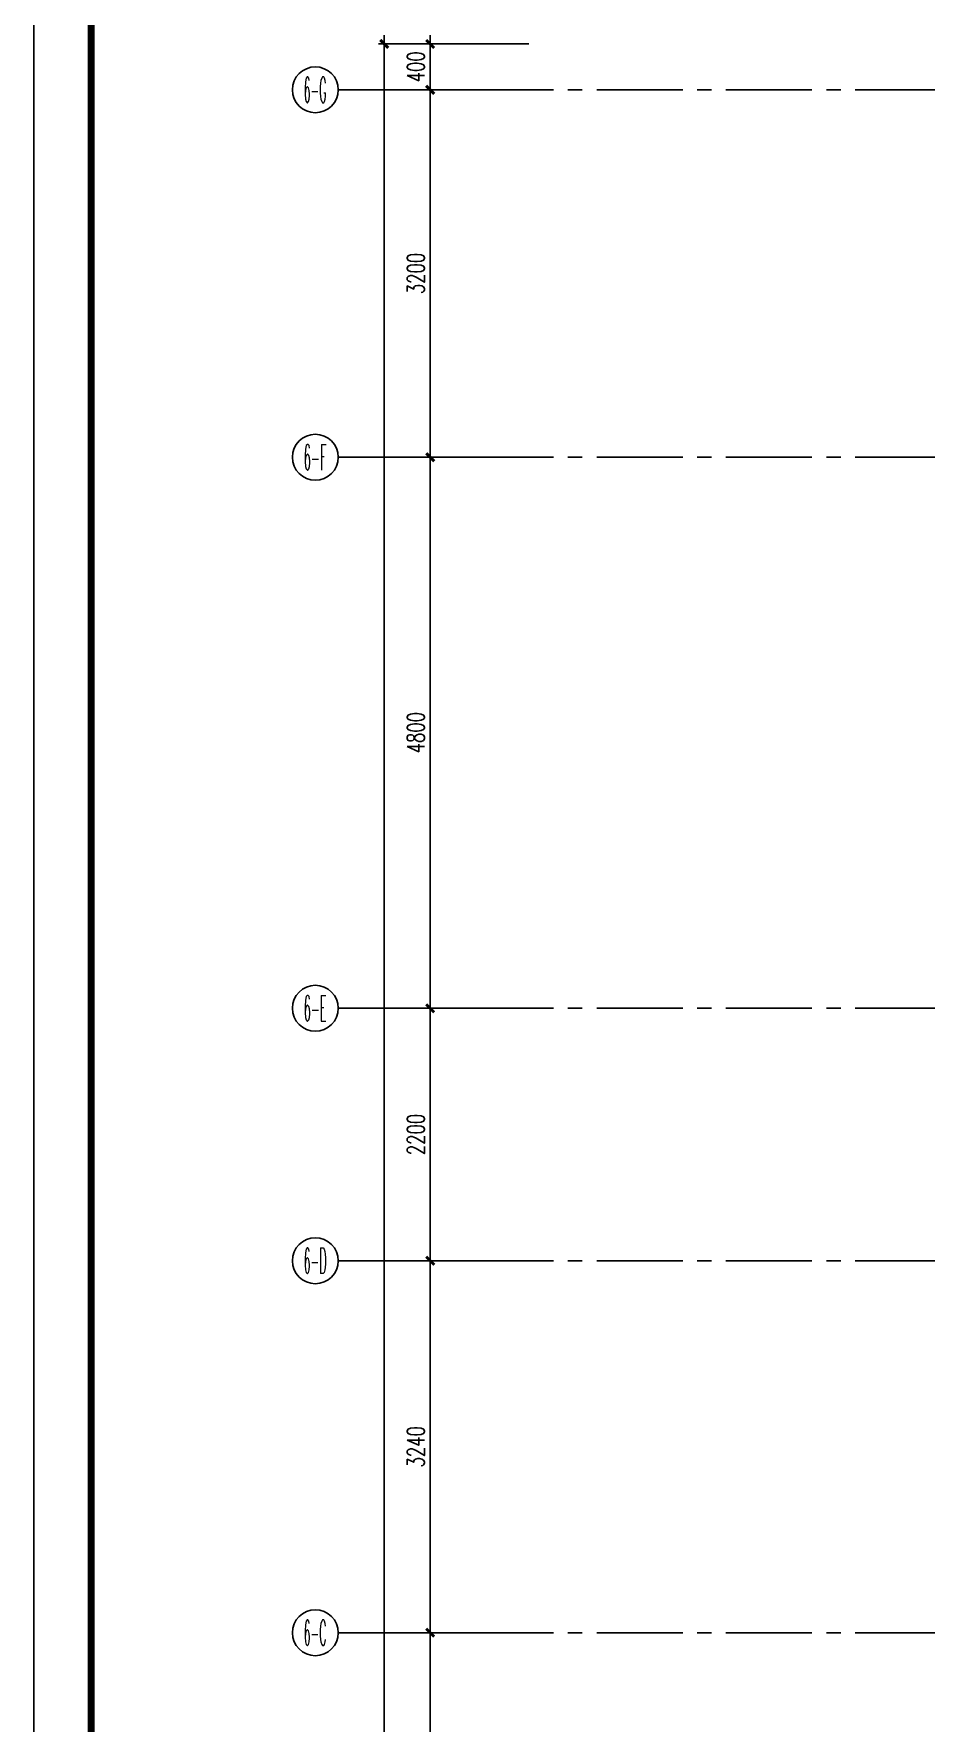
# Model space of a CAD drawing. Extents: x -395226 to -176901, y -140672 to 68263.
# Drawn here: x -395226 to -387455, y 41292 to 56008 of the extents above; entities that cross this region are included whole.
import ezdxf
from ezdxf.enums import TextEntityAlignment as Align

# ---------------------------------------------------------------- set-up
doc = ezdxf.new("R2010")
doc.units = 0
doc.header["$LTSCALE"] = 1000
doc.header["$MEASUREMENT"] = 0
doc.linetypes.add('ACAD_ISO08W100', pattern=[36, 24, -3, 6, -3])
doc.linetypes.add('Plans$0$CENTER2', pattern=[1.125, 0.75, -0.125, 0.125, -0.125])
doc.layers.get('0').update_dxf_attribs({"linetype": 'CONTINUOUS'})
doc.layers.get('Defpoints').update_dxf_attribs({"linetype": 'CONTINUOUS'})
for name, color, linetype in [('A-AXIS', 3, 'CONTINUOUS'), ('A-AXIS-TEXT', 7, 'CONTINUOUS'), ('A-DOTE', 8, 'ACAD_ISO08W100'), ('A-PUB-DIM', 3, 'CONTINUOUS'), ('Plans$0$Grid', 9, 'Plans$0$CENTER2'), ('图框', 7, 'CONTINUOUS')]:
    doc.layers.add(name, color=color, linetype=linetype)
doc.styles.add('COMPLEX', font='COMPLEX')
doc.styles.add('DIM_FONT', font='SIMPLEX', dxfattribs={"width": 0.7, "bigfont": 'GBCBIG'})
doc.dimstyles.new('DIM100', dxfattribs={"dimscale": 100, "dimtxt": 3, "dimasz": 0.01, "dimexe": 1, "dimexo": 1, "dimgap": 1, "dimtad": 1, "dimdec": 0, "dimzin": 0, "dimdsep": 46, "dimtxsty": 'DIM_FONT', "dimblk1": '_DIMX', "dimblk2": '_DIMX', "dimsah": 1, "dimcen": 0.01, "dimclrd": 256, "dimclre": 256, "dimclrt": 7, "dimadec": 0, "dimazin": 0, "dimtfac": 1, "dimtdec": 0, "dimtix": 1, "dimtmove": 2, "dimatfit": 3, "dimldrblk": '_DIMX', "dimfxl": 0, "dimtolj": 1, "dimtzin": 5, "dimarcsym": 0})

# ---------------------------------------------------------------- blocks, each defined once
blk = doc.blocks.new('_DIMX')
blk.add_line((-150, 0), (150, 0))
at = {"const_width": 50}
blk.add_lwpolyline([(-70, -70), (70, 70)], dxfattribs=at)
blk = doc.blocks.new('*D484')
at = {"layer": 'A-PUB-DIM', "lineweight": -2}
for p, q in [((-26848, 16240), (-27448, 16240)), ((-27398, 16239), (-27398, 11440)), ((-26848, 11440), (-27448, 11440))]:
    blk.add_line(p, q, dxfattribs=at)
at = {"layer": 'Defpoints', "color": 0}
for p in [(-26798, 16240), (-27398, 11440), (-26798, 11440)]:
    blk.add_point(p, dxfattribs=at)
at = {"layer": 'A-PUB-DIM', "lineweight": -2, "xscale": 0.5, "yscale": 0.5, "zscale": 0.5}
for p, rotation in [((-27398, 16240), 90), ((-27398, 11440), 270)]:
    blk.add_blockref('_DIMX', p, dxfattribs=dict(at, rotation=rotation))
at = {"layer": 'A-PUB-DIM', "insert": (-27523, 13840), "char_height": 150, "attachment_point": 5, "rotation": 90, "style": 'DIM_FONT'}
blk.add_mtext('\\A1;4800', dxfattribs=at)
blk = doc.blocks.new('*D485')
at = {"layer": 'A-PUB-DIM', "lineweight": -2}
for p, q in [((-26848, 11440), (-27448, 11440)), ((-27398, 11439), (-27398, 9240)), ((-26848, 9240), (-27448, 9240))]:
    blk.add_line(p, q, dxfattribs=at)
at = {"layer": 'Defpoints', "color": 0}
for p in [(-26798, 11440), (-27398, 9240), (-26798, 9240)]:
    blk.add_point(p, dxfattribs=at)
at = {"layer": 'A-PUB-DIM', "lineweight": -2, "xscale": 0.5, "yscale": 0.5, "zscale": 0.5}
for p, rotation in [((-27398, 11440), 90), ((-27398, 9240), 270)]:
    blk.add_blockref('_DIMX', p, dxfattribs=dict(at, rotation=rotation))
at = {"layer": 'A-PUB-DIM', "insert": (-27523, 10340), "char_height": 150, "attachment_point": 5, "rotation": 90, "style": 'DIM_FONT'}
blk.add_mtext('\\A1;2200', dxfattribs=at)
blk = doc.blocks.new('*D486')
at = {"layer": 'A-PUB-DIM', "lineweight": -2}
for p, q in [((-26848, 9240), (-27448, 9240)), ((-27398, 9239), (-27398, 6001)), ((-26848, 6000), (-27448, 6000))]:
    blk.add_line(p, q, dxfattribs=at)
at = {"layer": 'Defpoints', "color": 0}
for p in [(-26798, 9240), (-27398, 6000), (-26798, 6000)]:
    blk.add_point(p, dxfattribs=at)
at = {"layer": 'A-PUB-DIM', "lineweight": -2, "xscale": 0.5, "yscale": 0.5, "zscale": 0.5}
for p, rotation in [((-27398, 9240), 90), ((-27398, 6000), 270)]:
    blk.add_blockref('_DIMX', p, dxfattribs=dict(at, rotation=rotation))
at = {"layer": 'A-PUB-DIM', "insert": (-27523, 7620), "char_height": 150, "attachment_point": 5, "rotation": 90, "style": 'DIM_FONT'}
blk.add_mtext('\\A1;3240', dxfattribs=at)
blk = doc.blocks.new('*D487')
at = {"layer": 'A-PUB-DIM', "lineweight": -2}
for p, q in [((-26848, 6000), (-27448, 6000)), ((-27398, 6000), (-27398, -2399)), ((-26848, -2400), (-27448, -2400))]:
    blk.add_line(p, q, dxfattribs=at)
at = {"layer": 'Defpoints', "color": 0}
for p in [(-26798, 6000), (-27398, -2400), (-26798, -2400)]:
    blk.add_point(p, dxfattribs=at)
at = {"layer": 'A-PUB-DIM', "lineweight": -2, "xscale": 0.5, "yscale": 0.5, "zscale": 0.5}
for p, rotation in [((-27398, 6000), 90), ((-27398, -2400), 270)]:
    blk.add_blockref('_DIMX', p, dxfattribs=dict(at, rotation=rotation))
at = {"layer": 'A-PUB-DIM', "insert": (-27523, 1800), "char_height": 150, "attachment_point": 5, "rotation": 90, "style": 'DIM_FONT'}
blk.add_mtext('\\A1;8400', dxfattribs=at)
blk = doc.blocks.new('*D489')
at = {"layer": 'A-PUB-DIM', "lineweight": -2}
for p, q in [((-26540, 19840), (-27848, 19840)), ((-27798, 19840), (-27798, -10799)), ((-26540, -10800), (-27848, -10800))]:
    blk.add_line(p, q, dxfattribs=at)
at = {"layer": 'Defpoints', "color": 0}
for p in [(-26490, 19840), (-27798, -10800), (-26490, -10800)]:
    blk.add_point(p, dxfattribs=at)
at = {"layer": 'A-PUB-DIM', "lineweight": -2, "xscale": 0.5, "yscale": 0.5, "zscale": 0.5}
for p, rotation in [((-27798, 19840), 90), ((-27798, -10800), 270)]:
    blk.add_blockref('_DIMX', p, dxfattribs=dict(at, rotation=rotation))
at = {"layer": 'A-PUB-DIM', "insert": (-27923, 4520), "char_height": 150, "attachment_point": 5, "rotation": 90, "style": 'DIM_FONT'}
blk.add_mtext('\\A1;30640', dxfattribs=at)
blk = doc.blocks.new('_AXISO')
blk.add_circle((0, 0), 0.5)
at = {"layer": 'A-AXIS-TEXT', "style": 'COMPLEX', "width": 1.041667}
blk.add_attdef('A', text='', height=0.56, dxfattribs=at).set_placement((-0.25, -0.28), (0.25, -0.28), align=Align.FIT)
blk = doc.blocks.new('*D504')
at = {"layer": 'A-PUB-DIM', "lineweight": -2}
for p, q in [((-26848, 19440), (-27448, 19440)), ((-27398, 16240), (-27398, 19439)), ((-26848, 16240), (-27448, 16240))]:
    blk.add_line(p, q, dxfattribs=at)
at = {"layer": 'Defpoints', "color": 0}
for p in [(-27398, 19440), (-26798, 19440), (-26798, 16240)]:
    blk.add_point(p, dxfattribs=at)
at = {"layer": 'A-PUB-DIM', "lineweight": -2, "xscale": 0.5, "yscale": 0.5, "zscale": 0.5}
for p, rotation in [((-27398, 19440), 90), ((-27398, 16240), 270)]:
    blk.add_blockref('_DIMX', p, dxfattribs=dict(at, rotation=rotation))
at = {"layer": 'A-PUB-DIM', "insert": (-27523, 17840), "char_height": 150, "attachment_point": 5, "rotation": 90, "style": 'DIM_FONT'}
blk.add_mtext('\\A1;3200', dxfattribs=at)
blk = doc.blocks.new('*D505')
at = {"layer": 'A-PUB-DIM', "lineweight": -2}
for p, q in [((-26848, 19840), (-27448, 19840)), ((-27398, 19840), (-27398, 19440)), ((-26848, 19440), (-27448, 19440))]:
    blk.add_line(p, q, dxfattribs=at)
at = {"layer": 'Defpoints', "color": 0}
for p in [(-26798, 19840), (-27398, 19440), (-26798, 19440)]:
    blk.add_point(p, dxfattribs=at)
at = {"layer": 'A-PUB-DIM', "lineweight": -2, "xscale": 0.5, "yscale": 0.5, "zscale": 0.5}
for p, rotation in [((-27398, 19840), 90), ((-27398, 19440), 270)]:
    blk.add_blockref('_DIMX', p, dxfattribs=dict(at, rotation=rotation))
at = {"layer": 'A-PUB-DIM', "insert": (-27523, 19640), "char_height": 150, "attachment_point": 5, "rotation": 90, "style": 'DIM_FONT'}
blk.add_mtext('\\A1;400', dxfattribs=at)
blk = doc.blocks.new('TJAD_TK_A0')
at = {"layer": '图框'}
blk.add_line((973, -441.7), (2162, -441.7), dxfattribs=at)
at = {"layer": '图框', "const_width": 1.2}
blk.add_lwpolyline([(2152, -431.7), (2152, 389.3), (998, 389.3), (998, -431.7)], close=True, dxfattribs=at)
blk = doc.blocks.new('TK-A0')
at = {"layer": '图框', "xscale": 50, "yscale": 50, "zscale": 50, "rotation": 270}
blk.add_blockref('TJAD_TK_A0', (1060, 108100), dxfattribs=at)
blk = doc.blocks.new('Grid')
at = {"layer": 'Plans$0$Grid', "color": 8}
for p, q in [((-28198.2, 19440), (8601.8, 19440)), ((-28198.2, 16240), (8601.8, 16240)), ((-28198.2, 11440), (8601.8, 11440)), ((-28198.2, 9240), (8601.8, 9240)), ((-28198.2, 6000), (8601.8, 6000))]:
    blk.add_line(p, q, dxfattribs=at)
at = {"layer": 'A-AXIS'}
ref = blk.add_blockref('_AXISO', (-28398.2, 19440), dxfattribs=dict(at, xscale=400.0000000232831, yscale=399.9999999941792, zscale=400))
ref.add_attrib('A', '6-G', dxfattribs={"layer": 'A-AXIS-TEXT', "height": 224, "style": 'COMPLEX', "width": 0.287528}).set_placement((-28498.2, 19328), (-28301.9, 19328), align=Align.FIT)
ref = blk.add_blockref('_AXISO', (-28398.2, 16240), dxfattribs=dict(at, xscale=400.0000000232831, yscale=399.9999999941792, zscale=400))
ref.add_attrib('A', '6-F', dxfattribs={"layer": 'A-AXIS-TEXT', "height": 224, "style": 'COMPLEX', "width": 0.296803}).set_placement((-28498.2, 16128), (-28301.9, 16128), align=Align.FIT)
ref = blk.add_blockref('_AXISO', (-28398.2, 11440), dxfattribs=dict(at, xscale=400.0000000232831, yscale=399.9999999941792, zscale=400))
ref.add_attrib('A', '6-E', dxfattribs={"layer": 'A-AXIS-TEXT', "height": 224, "style": 'COMPLEX', "width": 0.296803}).set_placement((-28498.2, 11328), (-28301.9, 11328), align=Align.FIT)
ref = blk.add_blockref('_AXISO', (-28398.2, 9240), dxfattribs=dict(at, xscale=400.0000000232831, yscale=399.9999999941792, zscale=400))
ref.add_attrib('A', '6-D', dxfattribs={"layer": 'A-AXIS-TEXT', "height": 224, "style": 'COMPLEX', "width": 0.292092}).set_placement((-28498.2, 9128), (-28301.9, 9128), align=Align.FIT)
ref = blk.add_blockref('_AXISO', (-28398.2, 6000), dxfattribs=dict(at, xscale=400.0000000232831, yscale=399.9999999941792, zscale=400))
ref.add_attrib('A', '6-C', dxfattribs={"layer": 'A-AXIS-TEXT', "height": 224, "style": 'COMPLEX', "width": 0.301669}).set_placement((-28498.2, 5888), (-28301.9, 5888), align=Align.FIT)
at = {"layer": 'A-PUB-DIM'}
for base, p1, p2, angle, picture, middle in [((-27798.2, -10800), (-26489.8, 19840), (-26489.8, -10800), 90, '*D489', (-27923.2, 4520)), ((-27398.2, 19440), (-26797.5, 19840), (-26797.5, 19440), 90, '*D505', (-27523.2, 19640)), ((-27398.2, 19440), (-26797.5, 16240), (-26797.5, 19440), 270, '*D504', (-27523.2, 17840)), ((-27398.2, 11440), (-26797.5, 16240), (-26797.5, 11440), 90, '*D484', (-27523.2, 13840)), ((-27398.2, 9240), (-26797.5, 11440), (-26797.5, 9240), 90, '*D485', (-27523.2, 10340)), ((-27398.2, 6000), (-26797.5, 9240), (-26797.5, 6000), 90, '*D486', (-27523.2, 7620)), ((-27398.2, -2400), (-26797.5, 6000), (-26797.5, -2400), 90, '*D487', (-27523.2, 1800))]:
    dim = blk.add_linear_dim(base=base, p1=p1, p2=p2, angle=angle, dimstyle='DIM100', override={"dimscale": 50, "dimclrt": 256}, dxfattribs=at)
    dim.commit()
    dim.dimension.update_dxf_attribs({"geometry": picture, "text_midpoint": middle})

msp = doc.modelspace()

# ---------------------------------------------------------------- block references
msp.add_blockref('TK-A0', (-374200.7, 8812.9))
at = {"layer": 'A-DOTE'}
msp.add_blockref('Grid', (-364376, 36079.8), dxfattribs=at)

doc.saveas('drawing.dxf')
